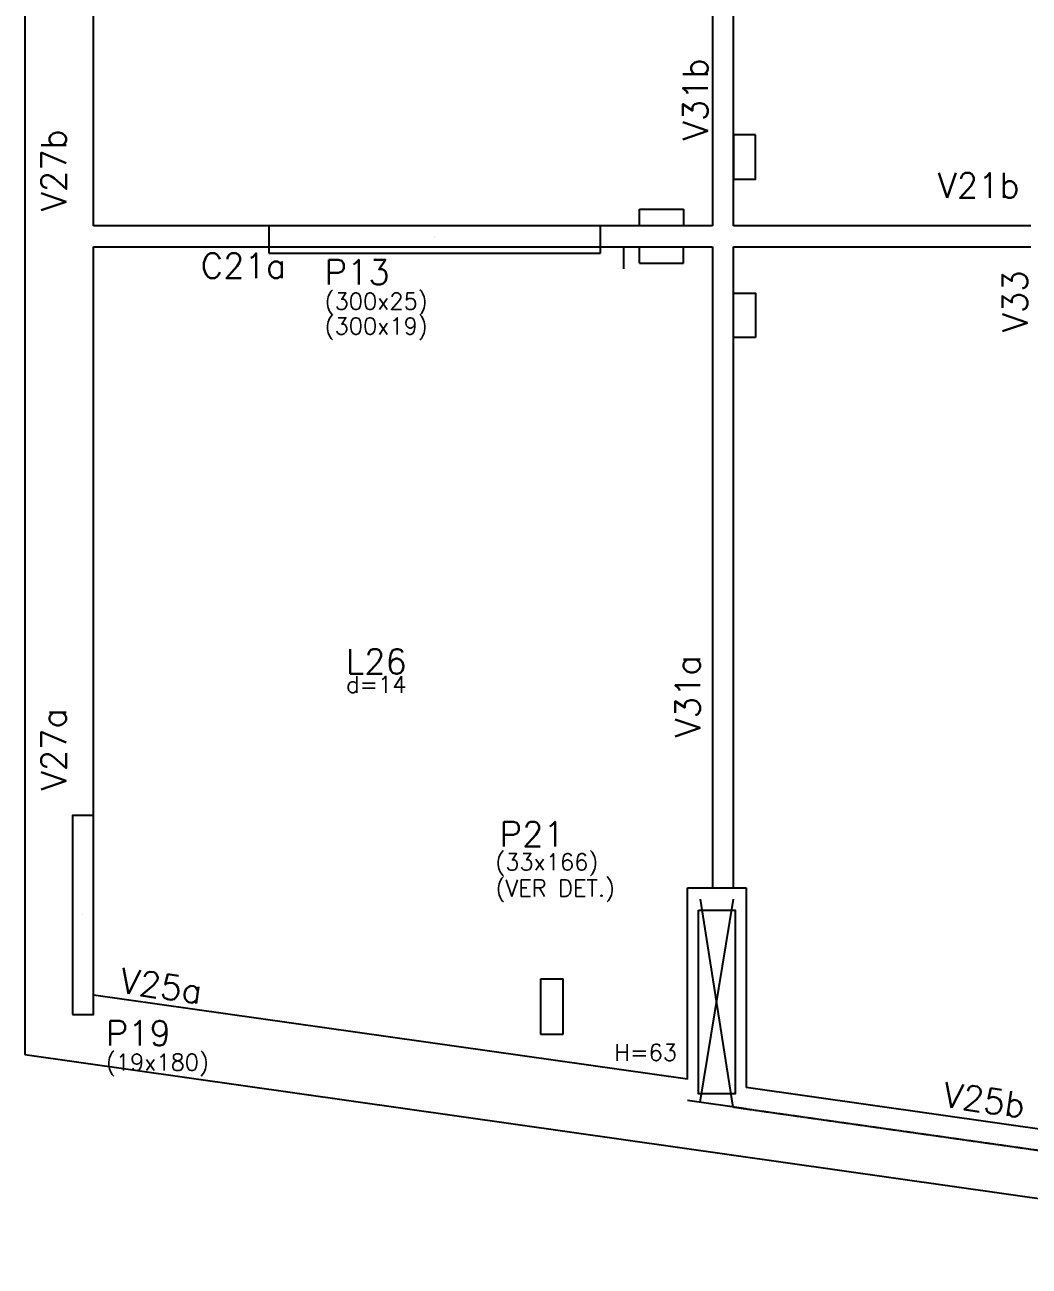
# Model space of a CAD drawing. Extents: x -40810 to 33675, y -2018 to 21213.
# Drawn here: x 4329 to 5237, y 8636 to 9758 of the extents above; entities that cross this region are included whole.
import ezdxf

# ---------------------------------------------------------------- set-up
doc = ezdxf.new("R2010")
doc.units = 0
doc.linetypes.add('ESTILO_TQS_0001', pattern=[1, 0.7, -0.3])
for name, color, linetype in [('1', 5, 'Continuous'), ('10', 7, 'Continuous'), ('12', 3, 'Continuous'), ('13', 7, 'Continuous'), ('201', 7, 'ESTILO_TQS_0001'), ('242', 3, 'Continuous'), ('3', 2, 'Continuous'), ('4', 2, 'Continuous'), ('42', 7, 'Continuous'), ('6', 6, 'Continuous'), ('8', 5, 'Continuous'), ('9', 3, 'Continuous')]:
    doc.layers.add(name, color=color, linetype=linetype)
doc.styles.get("Standard").update_dxf_attribs({"font": 'romans.shx', "width": 0.8})

msp = doc.modelspace()

# ---------------------------------------------------------------- linework, layer by layer
at = {"layer": '1'}
for p, q in [((4329.109, 10306.92), (4329.109, 8827.295)), ((4928.109, 8977.966), (4981.109, 8977.966)), ((4928.109, 8805.036), (4928.109, 8977.966)), ((4981.109, 8977.966), (4981.109, 8797.526)), ((4928.109, 8805.036), (4391.109, 8881.129)), ((4329.109, 8827.295), (5678.359, 8636.107)), ((5683.109, 8698.054), (4981.109, 8797.526)), ((4981.109, 8778.337), (4928.109, 8785.847))]:
    msp.add_line(p, q, dxfattribs=at)
for points in [[(4950.609, 10166.249), (4950.609, 9576.607)], [(4969.609, 9576.607), (4969.609, 10166.249)], [(4391.109, 9576.607), (4391.109, 10090.607)], [(4549.609, 9576.607), (4391.109, 9576.607)], [(4950.609, 9576.607), (4849.609, 9576.607)], [(5238.609, 9576.607), (4969.609, 9576.607)], [(4391.109, 9557.607), (4549.609, 9557.607)], [(4391.109, 9043.607), (4391.109, 9557.607)], [(4849.609, 9557.607), (4950.609, 9557.607)], [(4950.609, 9557.607), (4950.609, 8977.966)], [(4969.609, 9557.607), (5238.609, 9557.607)], [(4969.609, 8977.966), (4969.609, 9557.607)]]:
    msp.add_lwpolyline(points, dxfattribs=at)
at = {"layer": '201', "linetype": 'ESTILO_TQS_0001'}
msp.add_line((4969.609, 8779.966), (5681.391, 8679.107), dxfattribs=at)
at = {"layer": '242'}
for p, q in [((4699.609, 9567.107), (4699.609, 9567.107)), ((4699.609, 9565.607), (4699.609, 9565.607)), ((4381.609, 8953.607), (4381.609, 8953.607)), ((4954.658, 8884.984), (4954.658, 8884.984))]:
    msp.add_line(p, q, dxfattribs=at)
at = {"layer": '3'}
for points in [[(4549.609, 9557.607), (4849.609, 9557.607), (4849.609, 9576.607), (4549.609, 9576.607), (4549.609, 9557.607)], [(4372.109, 8863.607), (4391.109, 8863.607), (4391.109, 9043.607), (4372.109, 9043.607), (4372.109, 8863.607)]]:
    msp.add_lwpolyline(points, dxfattribs=at)
at = {"layer": '4'}
for p, q in [((4849.609, 9576.607), (4549.609, 9576.607)), ((4549.609, 9576.607), (4549.609, 9551.607)), ((4849.609, 9551.607), (4849.609, 9576.607)), ((4549.609, 9551.607), (4849.609, 9551.607))]:
    msp.add_line(p, q, dxfattribs=at)
msp.add_lwpolyline([(4938.109, 8957.984), (4971.109, 8957.984), (4971.109, 8791.984), (4938.109, 8791.984), (4938.109, 8957.984)], dxfattribs=at)
at = {"layer": '42'}
for p, q in [((4884.609, 9576.607), (4884.609, 9591.607)), ((4884.609, 9591.607), (4924.609, 9591.607)), ((4924.609, 9591.607), (4924.609, 9576.607)), ((4870.613, 9537.607), (4870.613, 9557.607)), ((4884.609, 9542.607), (4884.609, 9557.607)), ((4924.609, 9542.607), (4924.609, 9557.607)), ((4884.609, 9542.607), (4924.609, 9542.607)), ((4795.613, 8895.847), (4815.611, 8895.847)), ((4795.613, 8845.811), (4795.613, 8895.847)), ((4815.611, 8845.846), (4815.611, 8895.847)), ((4795.365, 8845.846), (4815.611, 8845.846))]:
    msp.add_line(p, q, dxfattribs=at)
for points in [[(4989.613, 9658.612), (4969.609, 9658.612), (4969.609, 9618.612), (4989.613, 9618.612), (4989.613, 9658.612)], [(4989.613, 9475.603), (4969.609, 9475.603), (4969.609, 9515.603), (4989.613, 9515.603), (4989.613, 9475.603)]]:
    msp.add_lwpolyline(points, dxfattribs=at)
at = {"layer": '6'}
for p, q in [((4939.609, 8784.217), (4969.609, 8967.966)), ((4939.609, 8967.966), (4969.109, 8779.966))]:
    msp.add_line(p, q, dxfattribs=at)

# ---------------------------------------------------------------- texts
at = {"layer": '10'}
msp.add_text('L26', height=22.5, dxfattribs=at).set_placement((4619.451, 9171.381))
at = {"layer": '12'}
for s, p in [('(300x25)', (4600.118, 9500.837)), ('(300x19)', (4600.118, 9478.337)), ('(33x166)', (4754.371, 8993.995)), ('(VER DET.)', (4754.592, 8970.328)), ('(19x180)', (4402.359, 8812.982)), ('H=63', (4862.107, 8821.824))]:
    msp.add_text(s, height=15, dxfattribs=at).set_placement(p)
at = {"layer": '13'}
msp.add_text('d=14', height=15, dxfattribs=at).set_placement((4619.451, 9154.381))
at = {"layer": '8'}
for s, rotation, p in [('V31b', 90, (4946.508, 9653.679)), ('V27b', 90, (4366.484, 9589.607)), ('V33', 90, (5235.347, 9480.202)), ('V31a', 90, (4939.538, 9113.936)), ('V27a', 90, (4366.484, 9066.107)), ('V25a', 351.935, (4414.175, 8883.541)), ('V25b', 351.935, (5158.212, 8780.436))]:
    msp.add_text(s, height=22.5, rotation=rotation, dxfattribs=at).set_placement(p)
for s, p in [('V21b', (5154.244, 9601.739)), ('C21a', (4488.173, 9529.232))]:
    msp.add_text(s, height=22.5, dxfattribs=at).set_placement(p)
at = {"layer": '9'}
for s, p in [('P13', (4600.118, 9523.337)), ('P21', (4758.349, 9015.386)), ('P19', (4402.359, 8835.482))]:
    msp.add_text(s, height=22.5, dxfattribs=at).set_placement(p)

doc.saveas('drawing.dxf')
